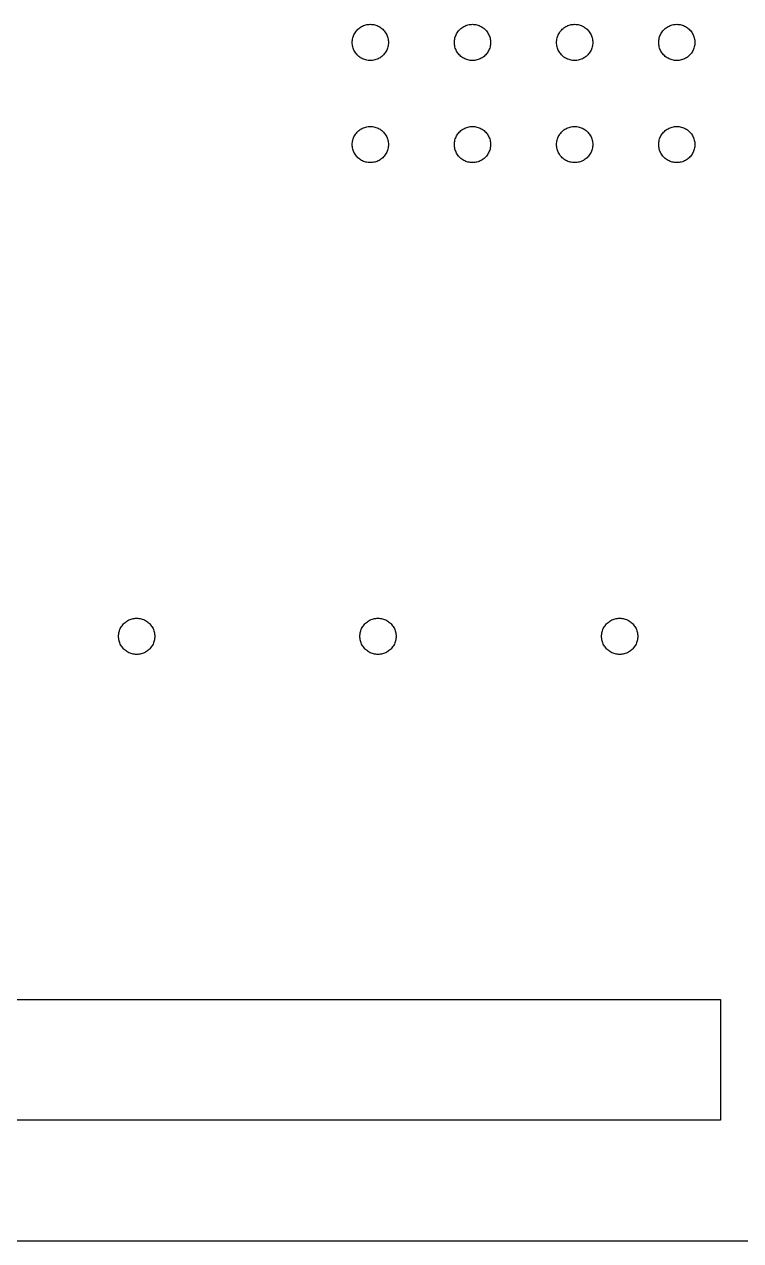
# Model space of a CAD drawing. Header units: metres. Extents: x 0 to 786, y 0 to 155.
# Drawn here: x 340.05 to 357.86, y 0 to 30.25 of the extents above; entities that cross this region are included whole.
import ezdxf

# ---------------------------------------------------------------- set-up
doc = ezdxf.new("R2010")
doc.units = ezdxf.units.M

msp = doc.modelspace()

# ---------------------------------------------------------------- linework, layer by layer
for p, q in [((348.622, 30.2491), (348.65, 30.25)), ((348.65, 30.25), (348.678, 30.2491)), ((351.162, 30.2491), (351.19, 30.25)), ((351.19, 30.25), (351.218, 30.2491)), ((353.702, 30.2491), (353.73, 30.25)), ((353.73, 30.25), (353.758, 30.2491)), ((356.242, 30.2491), (356.27, 30.25)), ((356.27, 30.25), (356.298, 30.2491)), ((348.222, 29.9391), (348.232, 29.9657)), ((348.232, 29.9657), (348.243, 29.9916)), ((348.243, 29.9916), (348.256, 30.0168)), ((348.256, 30.0168), (348.27, 30.0411)), ((348.27, 30.0411), (348.286, 30.0645)), ((348.286, 30.0645), (348.303, 30.0868)), ((348.303, 30.0868), (348.322, 30.108)), ((348.322, 30.108), (348.342, 30.128)), ((348.342, 30.128), (348.363, 30.1467)), ((348.363, 30.1467), (348.385, 30.164)), ((348.385, 30.164), (348.409, 30.1799)), ((348.409, 30.1799), (348.433, 30.1943)), ((348.433, 30.1943), (348.458, 30.2072)), ((348.458, 30.2072), (348.484, 30.2184)), ((348.484, 30.2184), (348.511, 30.228)), ((348.511, 30.228), (348.538, 30.2359)), ((348.538, 30.2359), (348.566, 30.242)), ((348.566, 30.242), (348.594, 30.2464)), ((348.594, 30.2464), (348.622, 30.2491)), ((348.678, 30.2491), (348.706, 30.2464)), ((348.706, 30.2464), (348.734, 30.242)), ((348.734, 30.242), (348.762, 30.2359)), ((348.762, 30.2359), (348.789, 30.228)), ((348.789, 30.228), (348.816, 30.2184)), ((348.816, 30.2184), (348.842, 30.2072)), ((348.842, 30.2072), (348.867, 30.1943)), ((348.867, 30.1943), (348.891, 30.1799)), ((348.891, 30.1799), (348.915, 30.164)), ((348.915, 30.164), (348.937, 30.1467)), ((348.937, 30.1467), (348.958, 30.128)), ((348.958, 30.128), (348.978, 30.108)), ((348.978, 30.108), (348.997, 30.0868)), ((348.997, 30.0868), (349.014, 30.0645)), ((349.014, 30.0645), (349.03, 30.0411)), ((349.03, 30.0411), (349.044, 30.0168)), ((349.044, 30.0168), (349.057, 29.9916)), ((349.057, 29.9916), (349.068, 29.9657)), ((349.068, 29.9657), (349.078, 29.9391)), ((350.762, 29.9391), (350.772, 29.9657)), ((350.772, 29.9657), (350.783, 29.9916)), ((350.783, 29.9916), (350.796, 30.0168)), ((350.796, 30.0168), (350.81, 30.0411)), ((350.81, 30.0411), (350.826, 30.0645)), ((350.826, 30.0645), (350.843, 30.0868)), ((350.843, 30.0868), (350.862, 30.108)), ((350.862, 30.108), (350.882, 30.128)), ((350.882, 30.128), (350.903, 30.1467)), ((350.903, 30.1467), (350.926, 30.164)), ((350.926, 30.164), (350.949, 30.1799)), ((350.949, 30.1799), (350.973, 30.1943)), ((350.973, 30.1943), (350.998, 30.2072)), ((350.998, 30.2072), (351.024, 30.2184)), ((351.024, 30.2184), (351.051, 30.228)), ((351.051, 30.228), (351.078, 30.2359)), ((351.078, 30.2359), (351.106, 30.242)), ((351.106, 30.242), (351.134, 30.2464)), ((351.134, 30.2464), (351.162, 30.2491)), ((351.218, 30.2491), (351.246, 30.2464)), ((351.246, 30.2464), (351.274, 30.242)), ((351.274, 30.242), (351.302, 30.2359)), ((351.302, 30.2359), (351.329, 30.228)), ((351.329, 30.228), (351.356, 30.2184)), ((351.356, 30.2184), (351.382, 30.2072)), ((351.382, 30.2072), (351.407, 30.1943)), ((351.407, 30.1943), (351.431, 30.1799)), ((351.431, 30.1799), (351.455, 30.164)), ((351.455, 30.164), (351.477, 30.1467)), ((351.477, 30.1467), (351.498, 30.128)), ((351.498, 30.128), (351.518, 30.108)), ((351.518, 30.108), (351.537, 30.0868)), ((351.537, 30.0868), (351.554, 30.0645)), ((351.554, 30.0645), (351.57, 30.0411)), ((351.57, 30.0411), (351.584, 30.0168)), ((351.584, 30.0168), (351.597, 29.9916)), ((351.597, 29.9916), (351.608, 29.9657)), ((351.608, 29.9657), (351.618, 29.9391)), ((353.302, 29.9391), (353.312, 29.9657)), ((353.312, 29.9657), (353.323, 29.9916)), ((353.323, 29.9916), (353.336, 30.0168)), ((353.336, 30.0168), (353.35, 30.0411)), ((353.35, 30.0411), (353.366, 30.0645)), ((353.366, 30.0645), (353.383, 30.0868)), ((353.383, 30.0868), (353.402, 30.108)), ((353.402, 30.108), (353.422, 30.128)), ((353.422, 30.128), (353.443, 30.1467)), ((353.443, 30.1467), (353.465, 30.164)), ((353.465, 30.164), (353.489, 30.1799)), ((353.489, 30.1799), (353.513, 30.1943)), ((353.513, 30.1943), (353.538, 30.2072)), ((353.538, 30.2072), (353.564, 30.2184)), ((353.564, 30.2184), (353.591, 30.228)), ((353.591, 30.228), (353.618, 30.2359)), ((353.618, 30.2359), (353.646, 30.242)), ((353.646, 30.242), (353.674, 30.2464)), ((353.674, 30.2464), (353.702, 30.2491)), ((353.758, 30.2491), (353.786, 30.2464)), ((353.786, 30.2464), (353.814, 30.242)), ((353.814, 30.242), (353.842, 30.2359)), ((353.842, 30.2359), (353.869, 30.228)), ((353.869, 30.228), (353.896, 30.2184)), ((353.896, 30.2184), (353.922, 30.2072)), ((353.922, 30.2072), (353.947, 30.1943)), ((353.947, 30.1943), (353.971, 30.1799)), ((353.971, 30.1799), (353.995, 30.164)), ((353.995, 30.164), (354.017, 30.1467)), ((354.017, 30.1467), (354.038, 30.128)), ((354.038, 30.128), (354.058, 30.108)), ((354.058, 30.108), (354.077, 30.0868)), ((354.077, 30.0868), (354.094, 30.0645)), ((354.094, 30.0645), (354.11, 30.0411)), ((354.11, 30.0411), (354.124, 30.0168)), ((354.124, 30.0168), (354.137, 29.9916)), ((354.137, 29.9916), (354.148, 29.9657)), ((354.148, 29.9657), (354.158, 29.9391)), ((355.842, 29.9391), (355.852, 29.9657)), ((355.852, 29.9657), (355.863, 29.9916)), ((355.863, 29.9916), (355.876, 30.0168)), ((355.876, 30.0168), (355.89, 30.0411)), ((355.89, 30.0411), (355.906, 30.0645)), ((355.906, 30.0645), (355.923, 30.0868)), ((355.923, 30.0868), (355.942, 30.108)), ((355.942, 30.108), (355.962, 30.128)), ((355.962, 30.128), (355.983, 30.1467)), ((355.983, 30.1467), (356.005, 30.164)), ((356.005, 30.164), (356.029, 30.1799)), ((356.029, 30.1799), (356.053, 30.1943)), ((356.053, 30.1943), (356.078, 30.2072)), ((356.078, 30.2072), (356.104, 30.2184)), ((356.104, 30.2184), (356.131, 30.228)), ((356.131, 30.228), (356.158, 30.2359)), ((356.158, 30.2359), (356.186, 30.242)), ((356.186, 30.242), (356.214, 30.2464)), ((356.214, 30.2464), (356.242, 30.2491)), ((356.298, 30.2491), (356.326, 30.2464)), ((356.326, 30.2464), (356.354, 30.242)), ((356.354, 30.242), (356.382, 30.2359)), ((356.382, 30.2359), (356.409, 30.228)), ((356.409, 30.228), (356.436, 30.2184)), ((356.436, 30.2184), (356.462, 30.2072)), ((356.462, 30.2072), (356.487, 30.1943)), ((356.487, 30.1943), (356.511, 30.1799)), ((356.511, 30.1799), (356.535, 30.164)), ((356.535, 30.164), (356.557, 30.1467)), ((356.557, 30.1467), (356.578, 30.128)), ((356.578, 30.128), (356.598, 30.108)), ((356.598, 30.108), (356.617, 30.0868)), ((356.617, 30.0868), (356.634, 30.0645)), ((356.634, 30.0645), (356.65, 30.0411)), ((356.65, 30.0411), (356.664, 30.0168)), ((356.664, 30.0168), (356.677, 29.9916)), ((356.677, 29.9916), (356.688, 29.9657)), ((356.688, 29.9657), (356.698, 29.9391)), ((348.2, 29.8), (348.201, 29.8282)), ((348.201, 29.7717), (348.2, 29.8)), ((348.201, 29.8282), (348.204, 29.8564)), ((348.204, 29.7436), (348.201, 29.7717)), ((348.204, 29.8564), (348.208, 29.8843)), ((348.208, 29.7157), (348.204, 29.7436)), ((348.208, 29.8843), (348.214, 29.9119)), ((348.214, 29.6881), (348.208, 29.7157)), ((348.214, 29.9119), (348.222, 29.9391)), ((348.222, 29.6609), (348.214, 29.6881)), ((348.232, 29.6343), (348.222, 29.6609)), ((349.078, 29.6609), (349.068, 29.6343)), ((349.078, 29.9391), (349.086, 29.9119)), ((349.086, 29.6881), (349.078, 29.6609)), ((349.086, 29.9119), (349.092, 29.8843)), ((349.092, 29.7157), (349.086, 29.6881)), ((349.092, 29.8843), (349.096, 29.8564)), ((349.096, 29.7436), (349.092, 29.7157)), ((349.096, 29.8564), (349.099, 29.8282)), ((349.099, 29.7717), (349.096, 29.7436)), ((349.099, 29.8282), (349.1, 29.8)), ((349.1, 29.8), (349.099, 29.7717)), ((350.74, 29.8), (350.741, 29.8282)), ((350.741, 29.7717), (350.74, 29.8)), ((350.741, 29.8282), (350.744, 29.8564)), ((350.744, 29.7436), (350.741, 29.7717)), ((350.744, 29.8564), (350.748, 29.8843)), ((350.748, 29.7157), (350.744, 29.7436)), ((350.748, 29.8843), (350.754, 29.9119)), ((350.754, 29.6881), (350.748, 29.7157)), ((350.754, 29.9119), (350.762, 29.9391)), ((350.762, 29.6609), (350.754, 29.6881)), ((350.772, 29.6343), (350.762, 29.6609)), ((351.618, 29.6609), (351.608, 29.6343)), ((351.618, 29.9391), (351.626, 29.9119)), ((351.626, 29.6881), (351.618, 29.6609)), ((351.626, 29.9119), (351.632, 29.8843)), ((351.632, 29.7157), (351.626, 29.6881)), ((351.632, 29.8843), (351.636, 29.8564)), ((351.636, 29.7436), (351.632, 29.7157)), ((351.636, 29.8564), (351.639, 29.8282)), ((351.639, 29.7717), (351.636, 29.7436)), ((351.639, 29.8282), (351.64, 29.8)), ((351.64, 29.8), (351.639, 29.7717)), ((353.28, 29.8), (353.281, 29.8282)), ((353.281, 29.7717), (353.28, 29.8)), ((353.281, 29.8282), (353.284, 29.8564)), ((353.284, 29.7436), (353.281, 29.7717)), ((353.284, 29.8564), (353.288, 29.8843)), ((353.288, 29.7157), (353.284, 29.7436)), ((353.288, 29.8843), (353.294, 29.9119)), ((353.294, 29.6881), (353.288, 29.7157)), ((353.294, 29.9119), (353.302, 29.9391)), ((353.302, 29.6609), (353.294, 29.6881)), ((353.312, 29.6343), (353.302, 29.6609)), ((354.158, 29.6609), (354.148, 29.6343)), ((354.158, 29.9391), (354.166, 29.9119)), ((354.166, 29.6881), (354.158, 29.6609)), ((354.166, 29.9119), (354.172, 29.8843)), ((354.172, 29.7157), (354.166, 29.6881)), ((354.172, 29.8843), (354.176, 29.8564)), ((354.176, 29.7436), (354.172, 29.7157)), ((354.176, 29.8564), (354.179, 29.8282)), ((354.179, 29.7717), (354.176, 29.7436)), ((354.179, 29.8282), (354.18, 29.8)), ((354.18, 29.8), (354.179, 29.7717)), ((355.82, 29.8), (355.821, 29.8282)), ((355.821, 29.7717), (355.82, 29.8)), ((355.821, 29.8282), (355.824, 29.8564)), ((355.824, 29.7436), (355.821, 29.7717)), ((355.824, 29.8564), (355.828, 29.8843)), ((355.828, 29.7157), (355.824, 29.7436)), ((355.828, 29.8843), (355.834, 29.9119)), ((355.834, 29.6881), (355.828, 29.7157)), ((355.834, 29.9119), (355.842, 29.9391)), ((355.842, 29.6609), (355.834, 29.6881)), ((355.852, 29.6343), (355.842, 29.6609)), ((356.698, 29.6609), (356.688, 29.6343)), ((356.698, 29.9391), (356.706, 29.9119)), ((356.706, 29.6881), (356.698, 29.6609)), ((356.706, 29.9119), (356.712, 29.8843)), ((356.712, 29.7157), (356.706, 29.6881)), ((356.712, 29.8843), (356.716, 29.8564)), ((356.716, 29.7436), (356.712, 29.7157)), ((356.716, 29.8564), (356.719, 29.8282)), ((356.719, 29.7717), (356.716, 29.7436)), ((356.719, 29.8282), (356.72, 29.8)), ((356.72, 29.8), (356.719, 29.7717)), ((348.243, 29.6084), (348.232, 29.6343)), ((348.256, 29.5832), (348.243, 29.6084)), ((348.27, 29.5589), (348.256, 29.5832)), ((348.286, 29.5355), (348.27, 29.5589)), ((348.303, 29.5132), (348.286, 29.5355)), ((348.322, 29.4919), (348.303, 29.5132)), ((348.342, 29.472), (348.322, 29.4919)), ((348.363, 29.4533), (348.342, 29.472)), ((348.385, 29.4359), (348.363, 29.4533)), ((348.409, 29.42), (348.385, 29.4359)), ((348.433, 29.4057), (348.409, 29.42)), ((348.458, 29.3928), (348.433, 29.4057)), ((348.484, 29.3816), (348.458, 29.3928)), ((348.511, 29.372), (348.484, 29.3816)), ((348.538, 29.3641), (348.511, 29.372)), ((348.566, 29.358), (348.538, 29.3641)), ((348.594, 29.3535), (348.566, 29.358)), ((348.622, 29.3509), (348.594, 29.3535)), ((348.65, 29.35), (348.622, 29.3509)), ((348.678, 29.3509), (348.65, 29.35)), ((348.706, 29.3535), (348.678, 29.3509)), ((348.734, 29.358), (348.706, 29.3535)), ((348.762, 29.3641), (348.734, 29.358)), ((348.789, 29.372), (348.762, 29.3641)), ((348.816, 29.3816), (348.789, 29.372)), ((348.842, 29.3928), (348.816, 29.3816)), ((348.867, 29.4057), (348.842, 29.3928)), ((348.891, 29.42), (348.867, 29.4057)), ((348.915, 29.4359), (348.891, 29.42)), ((348.937, 29.4533), (348.915, 29.4359)), ((348.958, 29.472), (348.937, 29.4533)), ((348.978, 29.4919), (348.958, 29.472)), ((348.997, 29.5132), (348.978, 29.4919)), ((349.014, 29.5355), (348.997, 29.5132)), ((349.03, 29.5589), (349.014, 29.5355)), ((349.044, 29.5832), (349.03, 29.5589)), ((349.057, 29.6084), (349.044, 29.5832)), ((349.068, 29.6343), (349.057, 29.6084)), ((350.783, 29.6084), (350.772, 29.6343)), ((350.796, 29.5832), (350.783, 29.6084)), ((350.81, 29.5589), (350.796, 29.5832)), ((350.826, 29.5355), (350.81, 29.5589)), ((350.843, 29.5132), (350.826, 29.5355)), ((350.862, 29.4919), (350.843, 29.5132)), ((350.882, 29.472), (350.862, 29.4919)), ((350.903, 29.4533), (350.882, 29.472)), ((350.926, 29.4359), (350.903, 29.4533)), ((350.949, 29.42), (350.926, 29.4359)), ((350.973, 29.4057), (350.949, 29.42)), ((350.998, 29.3928), (350.973, 29.4057)), ((351.024, 29.3816), (350.998, 29.3928)), ((351.051, 29.372), (351.024, 29.3816)), ((351.078, 29.3641), (351.051, 29.372)), ((351.106, 29.358), (351.078, 29.3641)), ((351.134, 29.3535), (351.106, 29.358)), ((351.162, 29.3509), (351.134, 29.3535)), ((351.19, 29.35), (351.162, 29.3509)), ((351.218, 29.3509), (351.19, 29.35)), ((351.246, 29.3535), (351.218, 29.3509)), ((351.274, 29.358), (351.246, 29.3535)), ((351.302, 29.3641), (351.274, 29.358)), ((351.329, 29.372), (351.302, 29.3641)), ((351.356, 29.3816), (351.329, 29.372)), ((351.382, 29.3928), (351.356, 29.3816)), ((351.407, 29.4057), (351.382, 29.3928)), ((351.431, 29.42), (351.407, 29.4057)), ((351.455, 29.4359), (351.431, 29.42)), ((351.477, 29.4533), (351.455, 29.4359)), ((351.498, 29.472), (351.477, 29.4533)), ((351.518, 29.4919), (351.498, 29.472)), ((351.537, 29.5132), (351.518, 29.4919)), ((351.554, 29.5355), (351.537, 29.5132)), ((351.57, 29.5589), (351.554, 29.5355)), ((351.584, 29.5832), (351.57, 29.5589)), ((351.597, 29.6084), (351.584, 29.5832)), ((351.608, 29.6343), (351.597, 29.6084)), ((353.323, 29.6084), (353.312, 29.6343)), ((353.336, 29.5832), (353.323, 29.6084)), ((353.35, 29.5589), (353.336, 29.5832)), ((353.366, 29.5355), (353.35, 29.5589)), ((353.383, 29.5132), (353.366, 29.5355)), ((353.402, 29.4919), (353.383, 29.5132)), ((353.422, 29.472), (353.402, 29.4919)), ((353.443, 29.4533), (353.422, 29.472)), ((353.465, 29.4359), (353.443, 29.4533)), ((353.489, 29.42), (353.465, 29.4359)), ((353.513, 29.4057), (353.489, 29.42)), ((353.538, 29.3928), (353.513, 29.4057)), ((353.564, 29.3816), (353.538, 29.3928)), ((353.591, 29.372), (353.564, 29.3816)), ((353.618, 29.3641), (353.591, 29.372)), ((353.646, 29.358), (353.618, 29.3641)), ((353.674, 29.3535), (353.646, 29.358)), ((353.702, 29.3509), (353.674, 29.3535)), ((353.73, 29.35), (353.702, 29.3509)), ((353.758, 29.3509), (353.73, 29.35)), ((353.786, 29.3535), (353.758, 29.3509)), ((353.814, 29.358), (353.786, 29.3535)), ((353.842, 29.3641), (353.814, 29.358)), ((353.869, 29.372), (353.842, 29.3641)), ((353.896, 29.3816), (353.869, 29.372)), ((353.922, 29.3928), (353.896, 29.3816)), ((353.947, 29.4057), (353.922, 29.3928)), ((353.971, 29.42), (353.947, 29.4057)), ((353.995, 29.4359), (353.971, 29.42)), ((354.017, 29.4533), (353.995, 29.4359)), ((354.038, 29.472), (354.017, 29.4533)), ((354.058, 29.4919), (354.038, 29.472)), ((354.077, 29.5132), (354.058, 29.4919)), ((354.094, 29.5355), (354.077, 29.5132)), ((354.11, 29.5589), (354.094, 29.5355)), ((354.124, 29.5832), (354.11, 29.5589)), ((354.137, 29.6084), (354.124, 29.5832)), ((354.148, 29.6343), (354.137, 29.6084)), ((355.863, 29.6084), (355.852, 29.6343)), ((355.876, 29.5832), (355.863, 29.6084)), ((355.89, 29.5589), (355.876, 29.5832)), ((355.906, 29.5355), (355.89, 29.5589)), ((355.923, 29.5132), (355.906, 29.5355)), ((355.942, 29.4919), (355.923, 29.5132)), ((355.962, 29.472), (355.942, 29.4919)), ((355.983, 29.4533), (355.962, 29.472)), ((356.005, 29.4359), (355.983, 29.4533)), ((356.029, 29.42), (356.005, 29.4359)), ((356.053, 29.4057), (356.029, 29.42)), ((356.078, 29.3928), (356.053, 29.4057)), ((356.104, 29.3816), (356.078, 29.3928)), ((356.131, 29.372), (356.104, 29.3816)), ((356.158, 29.3641), (356.131, 29.372)), ((356.186, 29.358), (356.158, 29.3641)), ((356.214, 29.3535), (356.186, 29.358)), ((356.242, 29.3509), (356.214, 29.3535)), ((356.27, 29.35), (356.242, 29.3509)), ((356.298, 29.3509), (356.27, 29.35)), ((356.326, 29.3535), (356.298, 29.3509)), ((356.354, 29.358), (356.326, 29.3535)), ((356.382, 29.3641), (356.354, 29.358)), ((356.409, 29.372), (356.382, 29.3641)), ((356.436, 29.3816), (356.409, 29.372)), ((356.462, 29.3928), (356.436, 29.3816)), ((356.487, 29.4057), (356.462, 29.3928)), ((356.511, 29.42), (356.487, 29.4057)), ((356.535, 29.4359), (356.511, 29.42)), ((356.557, 29.4533), (356.535, 29.4359)), ((356.578, 29.472), (356.557, 29.4533)), ((356.598, 29.4919), (356.578, 29.472)), ((356.617, 29.5132), (356.598, 29.4919)), ((356.634, 29.5355), (356.617, 29.5132)), ((356.65, 29.5589), (356.634, 29.5355)), ((356.664, 29.5832), (356.65, 29.5589)), ((356.677, 29.6084), (356.664, 29.5832)), ((356.688, 29.6343), (356.677, 29.6084)), ((348.286, 27.5245), (348.303, 27.5468)), ((348.303, 27.5468), (348.322, 27.568)), ((348.322, 27.568), (348.342, 27.588)), ((348.342, 27.588), (348.363, 27.6067)), ((348.363, 27.6067), (348.385, 27.6241)), ((348.385, 27.6241), (348.409, 27.6399)), ((348.409, 27.6399), (348.433, 27.6543)), ((348.433, 27.6543), (348.458, 27.6672)), ((348.458, 27.6672), (348.484, 27.6784)), ((348.484, 27.6784), (348.511, 27.688)), ((348.511, 27.688), (348.538, 27.6959)), ((348.538, 27.6959), (348.566, 27.702)), ((348.566, 27.702), (348.594, 27.7065)), ((348.594, 27.7065), (348.622, 27.7091)), ((348.622, 27.7091), (348.65, 27.71)), ((348.65, 27.71), (348.678, 27.7091)), ((348.678, 27.7091), (348.706, 27.7065)), ((348.706, 27.7065), (348.734, 27.702)), ((348.734, 27.702), (348.762, 27.6959)), ((348.762, 27.6959), (348.789, 27.688)), ((348.789, 27.688), (348.816, 27.6784)), ((348.816, 27.6784), (348.842, 27.6672)), ((348.842, 27.6672), (348.867, 27.6543)), ((348.867, 27.6543), (348.891, 27.6399)), ((348.891, 27.6399), (348.915, 27.6241)), ((348.915, 27.6241), (348.937, 27.6067)), ((348.937, 27.6067), (348.958, 27.588)), ((348.958, 27.588), (348.978, 27.568)), ((348.978, 27.568), (348.997, 27.5468)), ((348.997, 27.5468), (349.014, 27.5245)), ((350.826, 27.5245), (350.843, 27.5468)), ((350.843, 27.5468), (350.862, 27.568)), ((350.862, 27.568), (350.882, 27.588)), ((350.882, 27.588), (350.903, 27.6067)), ((350.903, 27.6067), (350.926, 27.6241)), ((350.926, 27.6241), (350.949, 27.6399)), ((350.949, 27.6399), (350.973, 27.6543)), ((350.973, 27.6543), (350.998, 27.6672)), ((350.998, 27.6672), (351.024, 27.6784)), ((351.024, 27.6784), (351.051, 27.688)), ((351.051, 27.688), (351.078, 27.6959)), ((351.078, 27.6959), (351.106, 27.702)), ((351.106, 27.702), (351.134, 27.7065)), ((351.134, 27.7065), (351.162, 27.7091)), ((351.162, 27.7091), (351.19, 27.71)), ((351.19, 27.71), (351.218, 27.7091)), ((351.218, 27.7091), (351.246, 27.7065)), ((351.246, 27.7065), (351.274, 27.702)), ((351.274, 27.702), (351.302, 27.6959)), ((351.302, 27.6959), (351.329, 27.688)), ((351.329, 27.688), (351.356, 27.6784)), ((351.356, 27.6784), (351.382, 27.6672)), ((351.382, 27.6672), (351.407, 27.6543)), ((351.407, 27.6543), (351.431, 27.6399)), ((351.431, 27.6399), (351.455, 27.6241)), ((351.455, 27.6241), (351.477, 27.6067)), ((351.477, 27.6067), (351.498, 27.588)), ((351.498, 27.588), (351.518, 27.568)), ((351.518, 27.568), (351.537, 27.5468)), ((351.537, 27.5468), (351.554, 27.5245)), ((353.366, 27.5245), (353.383, 27.5468)), ((353.383, 27.5468), (353.402, 27.568)), ((353.402, 27.568), (353.422, 27.588)), ((353.422, 27.588), (353.443, 27.6067)), ((353.443, 27.6067), (353.465, 27.6241)), ((353.465, 27.6241), (353.489, 27.6399)), ((353.489, 27.6399), (353.513, 27.6543)), ((353.513, 27.6543), (353.538, 27.6672)), ((353.538, 27.6672), (353.564, 27.6784)), ((353.564, 27.6784), (353.591, 27.688)), ((353.591, 27.688), (353.618, 27.6959)), ((353.618, 27.6959), (353.646, 27.702)), ((353.646, 27.702), (353.674, 27.7065)), ((353.674, 27.7065), (353.702, 27.7091)), ((353.702, 27.7091), (353.73, 27.71)), ((353.73, 27.71), (353.758, 27.7091)), ((353.758, 27.7091), (353.786, 27.7065)), ((353.786, 27.7065), (353.814, 27.702)), ((353.814, 27.702), (353.842, 27.6959)), ((353.842, 27.6959), (353.869, 27.688)), ((353.869, 27.688), (353.896, 27.6784)), ((353.896, 27.6784), (353.922, 27.6672)), ((353.922, 27.6672), (353.947, 27.6543)), ((353.947, 27.6543), (353.971, 27.6399)), ((353.971, 27.6399), (353.995, 27.6241)), ((353.995, 27.6241), (354.017, 27.6067)), ((354.017, 27.6067), (354.038, 27.588)), ((354.038, 27.588), (354.058, 27.568)), ((354.058, 27.568), (354.077, 27.5468)), ((354.077, 27.5468), (354.094, 27.5245)), ((355.906, 27.5245), (355.923, 27.5468)), ((355.923, 27.5468), (355.942, 27.568)), ((355.942, 27.568), (355.962, 27.588)), ((355.962, 27.588), (355.983, 27.6067)), ((355.983, 27.6067), (356.005, 27.6241)), ((356.005, 27.6241), (356.029, 27.6399)), ((356.029, 27.6399), (356.053, 27.6543)), ((356.053, 27.6543), (356.078, 27.6672)), ((356.078, 27.6672), (356.104, 27.6784)), ((356.104, 27.6784), (356.131, 27.688)), ((356.131, 27.688), (356.158, 27.6959)), ((356.158, 27.6959), (356.186, 27.702)), ((356.186, 27.702), (356.214, 27.7065)), ((356.214, 27.7065), (356.242, 27.7091)), ((356.242, 27.7091), (356.27, 27.71)), ((356.27, 27.71), (356.298, 27.7091)), ((356.298, 27.7091), (356.326, 27.7065)), ((356.326, 27.7065), (356.354, 27.702)), ((356.354, 27.702), (356.382, 27.6959)), ((356.382, 27.6959), (356.409, 27.688)), ((356.409, 27.688), (356.436, 27.6784)), ((356.436, 27.6784), (356.462, 27.6672)), ((356.462, 27.6672), (356.487, 27.6543)), ((356.487, 27.6543), (356.511, 27.6399)), ((356.511, 27.6399), (356.535, 27.6241)), ((356.535, 27.6241), (356.557, 27.6067)), ((356.557, 27.6067), (356.578, 27.588)), ((356.578, 27.588), (356.598, 27.568)), ((356.598, 27.568), (356.617, 27.5468)), ((356.617, 27.5468), (356.634, 27.5245)), ((348.2, 27.26), (348.201, 27.2883)), ((348.201, 27.2317), (348.2, 27.26)), ((348.201, 27.2883), (348.204, 27.3164)), ((348.204, 27.2036), (348.201, 27.2317)), ((348.204, 27.3164), (348.208, 27.3443)), ((348.208, 27.3443), (348.214, 27.3719)), ((348.214, 27.3719), (348.222, 27.399)), ((348.222, 27.399), (348.232, 27.4256)), ((348.232, 27.4256), (348.243, 27.4516)), ((348.243, 27.4516), (348.256, 27.4768)), ((348.256, 27.4768), (348.27, 27.5011)), ((348.27, 27.5011), (348.286, 27.5245)), ((349.014, 27.5245), (349.03, 27.5011)), ((349.03, 27.5011), (349.044, 27.4768)), ((349.044, 27.4768), (349.057, 27.4516)), ((349.057, 27.4516), (349.068, 27.4256)), ((349.068, 27.4256), (349.078, 27.399)), ((349.078, 27.399), (349.086, 27.3719)), ((349.086, 27.3719), (349.092, 27.3443)), ((349.092, 27.3443), (349.096, 27.3164)), ((349.096, 27.3164), (349.099, 27.2883)), ((349.099, 27.2317), (349.096, 27.2036)), ((349.099, 27.2883), (349.1, 27.26)), ((349.1, 27.26), (349.099, 27.2317)), ((350.74, 27.26), (350.741, 27.2883)), ((350.741, 27.2317), (350.74, 27.26)), ((350.741, 27.2883), (350.744, 27.3164)), ((350.744, 27.2036), (350.741, 27.2317)), ((350.744, 27.3164), (350.748, 27.3443)), ((350.748, 27.3443), (350.754, 27.3719)), ((350.754, 27.3719), (350.762, 27.399)), ((350.762, 27.399), (350.772, 27.4256)), ((350.772, 27.4256), (350.783, 27.4516)), ((350.783, 27.4516), (350.796, 27.4768)), ((350.796, 27.4768), (350.81, 27.5011)), ((350.81, 27.5011), (350.826, 27.5245)), ((351.554, 27.5245), (351.57, 27.5011)), ((351.57, 27.5011), (351.584, 27.4768)), ((351.584, 27.4768), (351.597, 27.4516)), ((351.597, 27.4516), (351.608, 27.4256)), ((351.608, 27.4256), (351.618, 27.399)), ((351.618, 27.399), (351.626, 27.3719)), ((351.626, 27.3719), (351.632, 27.3443)), ((351.632, 27.3443), (351.636, 27.3164)), ((351.636, 27.3164), (351.639, 27.2883)), ((351.639, 27.2317), (351.636, 27.2036)), ((351.639, 27.2883), (351.64, 27.26)), ((351.64, 27.26), (351.639, 27.2317)), ((353.28, 27.26), (353.281, 27.2883)), ((353.281, 27.2317), (353.28, 27.26)), ((353.281, 27.2883), (353.284, 27.3164)), ((353.284, 27.2036), (353.281, 27.2317)), ((353.284, 27.3164), (353.288, 27.3443)), ((353.288, 27.3443), (353.294, 27.3719)), ((353.294, 27.3719), (353.302, 27.399)), ((353.302, 27.399), (353.312, 27.4256)), ((353.312, 27.4256), (353.323, 27.4516)), ((353.323, 27.4516), (353.336, 27.4768)), ((353.336, 27.4768), (353.35, 27.5011)), ((353.35, 27.5011), (353.366, 27.5245)), ((354.094, 27.5245), (354.11, 27.5011)), ((354.11, 27.5011), (354.124, 27.4768)), ((354.124, 27.4768), (354.137, 27.4516)), ((354.137, 27.4516), (354.148, 27.4256)), ((354.148, 27.4256), (354.158, 27.399)), ((354.158, 27.399), (354.166, 27.3719)), ((354.166, 27.3719), (354.172, 27.3443)), ((354.172, 27.3443), (354.176, 27.3164)), ((354.176, 27.3164), (354.179, 27.2883)), ((354.179, 27.2317), (354.176, 27.2036)), ((354.179, 27.2883), (354.18, 27.26)), ((354.18, 27.26), (354.179, 27.2317)), ((355.82, 27.26), (355.821, 27.2883)), ((355.821, 27.2317), (355.82, 27.26)), ((355.821, 27.2883), (355.824, 27.3164)), ((355.824, 27.2036), (355.821, 27.2317)), ((355.824, 27.3164), (355.828, 27.3443)), ((355.828, 27.3443), (355.834, 27.3719)), ((355.834, 27.3719), (355.842, 27.399)), ((355.842, 27.399), (355.852, 27.4256)), ((355.852, 27.4256), (355.863, 27.4516)), ((355.863, 27.4516), (355.876, 27.4768)), ((355.876, 27.4768), (355.89, 27.5011)), ((355.89, 27.5011), (355.906, 27.5245)), ((356.634, 27.5245), (356.65, 27.5011)), ((356.65, 27.5011), (356.664, 27.4768)), ((356.664, 27.4768), (356.677, 27.4516)), ((356.677, 27.4516), (356.688, 27.4256)), ((356.688, 27.4256), (356.698, 27.399)), ((356.698, 27.399), (356.706, 27.3719)), ((356.706, 27.3719), (356.712, 27.3443)), ((356.712, 27.3443), (356.716, 27.3164)), ((356.716, 27.3164), (356.719, 27.2883)), ((356.719, 27.2317), (356.716, 27.2036)), ((356.719, 27.2883), (356.72, 27.26)), ((356.72, 27.26), (356.719, 27.2317)), ((348.208, 27.1757), (348.204, 27.2036)), ((348.214, 27.1481), (348.208, 27.1757)), ((348.222, 27.1209), (348.214, 27.1481)), ((348.232, 27.0943), (348.222, 27.1209)), ((348.243, 27.0684), (348.232, 27.0943)), ((348.256, 27.0432), (348.243, 27.0684)), ((348.27, 27.0189), (348.256, 27.0432)), ((348.286, 26.9955), (348.27, 27.0189)), ((348.303, 26.9731), (348.286, 26.9955)), ((348.322, 26.952), (348.303, 26.9731)), ((348.342, 26.932), (348.322, 26.952)), ((348.363, 26.9133), (348.342, 26.932)), ((348.958, 26.932), (348.937, 26.9133)), ((348.978, 26.952), (348.958, 26.932)), ((348.997, 26.9731), (348.978, 26.952)), ((349.014, 26.9955), (348.997, 26.9731)), ((349.03, 27.0189), (349.014, 26.9955)), ((349.044, 27.0432), (349.03, 27.0189)), ((349.057, 27.0684), (349.044, 27.0432)), ((349.068, 27.0943), (349.057, 27.0684)), ((349.078, 27.1209), (349.068, 27.0943)), ((349.086, 27.1481), (349.078, 27.1209)), ((349.092, 27.1757), (349.086, 27.1481)), ((349.096, 27.2036), (349.092, 27.1757)), ((350.748, 27.1757), (350.744, 27.2036)), ((350.754, 27.1481), (350.748, 27.1757)), ((350.762, 27.1209), (350.754, 27.1481)), ((350.772, 27.0943), (350.762, 27.1209)), ((350.783, 27.0684), (350.772, 27.0943)), ((350.796, 27.0432), (350.783, 27.0684)), ((350.81, 27.0189), (350.796, 27.0432)), ((350.826, 26.9955), (350.81, 27.0189)), ((350.843, 26.9731), (350.826, 26.9955)), ((350.862, 26.952), (350.843, 26.9731)), ((350.882, 26.932), (350.862, 26.952)), ((350.903, 26.9133), (350.882, 26.932)), ((351.498, 26.932), (351.477, 26.9133)), ((351.518, 26.952), (351.498, 26.932)), ((351.537, 26.9731), (351.518, 26.952)), ((351.554, 26.9955), (351.537, 26.9731)), ((351.57, 27.0189), (351.554, 26.9955)), ((351.584, 27.0432), (351.57, 27.0189)), ((351.597, 27.0684), (351.584, 27.0432)), ((351.608, 27.0943), (351.597, 27.0684)), ((351.618, 27.1209), (351.608, 27.0943)), ((351.626, 27.1481), (351.618, 27.1209)), ((351.632, 27.1757), (351.626, 27.1481)), ((351.636, 27.2036), (351.632, 27.1757)), ((353.288, 27.1757), (353.284, 27.2036)), ((353.294, 27.1481), (353.288, 27.1757)), ((353.302, 27.1209), (353.294, 27.1481)), ((353.312, 27.0943), (353.302, 27.1209)), ((353.323, 27.0684), (353.312, 27.0943)), ((353.336, 27.0432), (353.323, 27.0684)), ((353.35, 27.0189), (353.336, 27.0432)), ((353.366, 26.9955), (353.35, 27.0189)), ((353.383, 26.9731), (353.366, 26.9955)), ((353.402, 26.952), (353.383, 26.9731)), ((353.422, 26.932), (353.402, 26.952)), ((353.443, 26.9133), (353.422, 26.932)), ((354.038, 26.932), (354.017, 26.9133)), ((354.058, 26.952), (354.038, 26.932)), ((354.077, 26.9731), (354.058, 26.952)), ((354.094, 26.9955), (354.077, 26.9731)), ((354.11, 27.0189), (354.094, 26.9955)), ((354.124, 27.0432), (354.11, 27.0189)), ((354.137, 27.0684), (354.124, 27.0432)), ((354.148, 27.0943), (354.137, 27.0684)), ((354.158, 27.1209), (354.148, 27.0943)), ((354.166, 27.1481), (354.158, 27.1209)), ((354.172, 27.1757), (354.166, 27.1481)), ((354.176, 27.2036), (354.172, 27.1757)), ((355.828, 27.1757), (355.824, 27.2036)), ((355.834, 27.1481), (355.828, 27.1757)), ((355.842, 27.1209), (355.834, 27.1481)), ((355.852, 27.0943), (355.842, 27.1209)), ((355.863, 27.0684), (355.852, 27.0943)), ((355.876, 27.0432), (355.863, 27.0684)), ((355.89, 27.0189), (355.876, 27.0432)), ((355.906, 26.9955), (355.89, 27.0189)), ((355.923, 26.9731), (355.906, 26.9955)), ((355.942, 26.952), (355.923, 26.9731)), ((355.962, 26.932), (355.942, 26.952)), ((355.983, 26.9133), (355.962, 26.932)), ((356.578, 26.932), (356.557, 26.9133)), ((356.598, 26.952), (356.578, 26.932)), ((356.617, 26.9731), (356.598, 26.952)), ((356.634, 26.9955), (356.617, 26.9731)), ((356.65, 27.0189), (356.634, 26.9955)), ((356.664, 27.0432), (356.65, 27.0189)), ((356.677, 27.0684), (356.664, 27.0432)), ((356.688, 27.0943), (356.677, 27.0684)), ((356.698, 27.1209), (356.688, 27.0943)), ((356.706, 27.1481), (356.698, 27.1209)), ((356.712, 27.1757), (356.706, 27.1481)), ((356.716, 27.2036), (356.712, 27.1757)), ((348.385, 26.8959), (348.363, 26.9133)), ((348.409, 26.8801), (348.385, 26.8959)), ((348.433, 26.8657), (348.409, 26.8801)), ((348.458, 26.8528), (348.433, 26.8657)), ((348.484, 26.8416), (348.458, 26.8528)), ((348.511, 26.832), (348.484, 26.8416)), ((348.538, 26.8241), (348.511, 26.832)), ((348.566, 26.818), (348.538, 26.8241)), ((348.594, 26.8135), (348.566, 26.818)), ((348.622, 26.8109), (348.594, 26.8135)), ((348.65, 26.81), (348.622, 26.8109)), ((348.678, 26.8109), (348.65, 26.81)), ((348.706, 26.8135), (348.678, 26.8109)), ((348.734, 26.818), (348.706, 26.8135)), ((348.762, 26.8241), (348.734, 26.818)), ((348.789, 26.832), (348.762, 26.8241)), ((348.816, 26.8416), (348.789, 26.832)), ((348.842, 26.8528), (348.816, 26.8416)), ((348.867, 26.8657), (348.842, 26.8528)), ((348.891, 26.8801), (348.867, 26.8657)), ((348.915, 26.8959), (348.891, 26.8801)), ((348.937, 26.9133), (348.915, 26.8959)), ((350.926, 26.8959), (350.903, 26.9133)), ((350.949, 26.8801), (350.926, 26.8959)), ((350.973, 26.8657), (350.949, 26.8801)), ((350.998, 26.8528), (350.973, 26.8657)), ((351.024, 26.8416), (350.998, 26.8528)), ((351.051, 26.832), (351.024, 26.8416)), ((351.078, 26.8241), (351.051, 26.832)), ((351.106, 26.818), (351.078, 26.8241)), ((351.134, 26.8135), (351.106, 26.818)), ((351.162, 26.8109), (351.134, 26.8135)), ((351.19, 26.81), (351.162, 26.8109)), ((351.218, 26.8109), (351.19, 26.81)), ((351.246, 26.8135), (351.218, 26.8109)), ((351.274, 26.818), (351.246, 26.8135)), ((351.302, 26.8241), (351.274, 26.818)), ((351.329, 26.832), (351.302, 26.8241)), ((351.356, 26.8416), (351.329, 26.832)), ((351.382, 26.8528), (351.356, 26.8416)), ((351.407, 26.8657), (351.382, 26.8528)), ((351.431, 26.8801), (351.407, 26.8657)), ((351.455, 26.8959), (351.431, 26.8801)), ((351.477, 26.9133), (351.455, 26.8959)), ((353.465, 26.8959), (353.443, 26.9133)), ((353.489, 26.8801), (353.465, 26.8959)), ((353.513, 26.8657), (353.489, 26.8801)), ((353.538, 26.8528), (353.513, 26.8657)), ((353.564, 26.8416), (353.538, 26.8528)), ((353.591, 26.832), (353.564, 26.8416)), ((353.618, 26.8241), (353.591, 26.832)), ((353.646, 26.818), (353.618, 26.8241)), ((353.674, 26.8135), (353.646, 26.818)), ((353.702, 26.8109), (353.674, 26.8135)), ((353.73, 26.81), (353.702, 26.8109)), ((353.758, 26.8109), (353.73, 26.81)), ((353.786, 26.8135), (353.758, 26.8109)), ((353.814, 26.818), (353.786, 26.8135)), ((353.842, 26.8241), (353.814, 26.818)), ((353.869, 26.832), (353.842, 26.8241)), ((353.896, 26.8416), (353.869, 26.832)), ((353.922, 26.8528), (353.896, 26.8416)), ((353.947, 26.8657), (353.922, 26.8528)), ((353.971, 26.8801), (353.947, 26.8657)), ((353.995, 26.8959), (353.971, 26.8801)), ((354.017, 26.9133), (353.995, 26.8959)), ((356.005, 26.8959), (355.983, 26.9133)), ((356.029, 26.8801), (356.005, 26.8959)), ((356.053, 26.8657), (356.029, 26.8801)), ((356.078, 26.8528), (356.053, 26.8657)), ((356.104, 26.8416), (356.078, 26.8528)), ((356.131, 26.832), (356.104, 26.8416)), ((356.158, 26.8241), (356.131, 26.832)), ((356.186, 26.818), (356.158, 26.8241)), ((356.214, 26.8135), (356.186, 26.818)), ((356.242, 26.8109), (356.214, 26.8135)), ((356.27, 26.81), (356.242, 26.8109)), ((356.298, 26.8109), (356.27, 26.81)), ((356.326, 26.8135), (356.298, 26.8109)), ((356.354, 26.818), (356.326, 26.8135)), ((356.382, 26.8241), (356.354, 26.818)), ((356.409, 26.832), (356.382, 26.8241)), ((356.436, 26.8416), (356.409, 26.832)), ((356.462, 26.8528), (356.436, 26.8416)), ((356.487, 26.8657), (356.462, 26.8528)), ((356.511, 26.8801), (356.487, 26.8657)), ((356.535, 26.8959), (356.511, 26.8801)), ((356.557, 26.9133), (356.535, 26.8959)), ((342.623, 15.4243), (342.648, 15.4372)), ((342.648, 15.4372), (342.674, 15.4484)), ((342.674, 15.4484), (342.701, 15.458)), ((342.701, 15.458), (342.728, 15.4659)), ((342.728, 15.4659), (342.756, 15.472)), ((342.756, 15.472), (342.784, 15.4764)), ((342.784, 15.4764), (342.812, 15.4791)), ((342.812, 15.4791), (342.84, 15.48)), ((342.84, 15.48), (342.868, 15.4791)), ((342.868, 15.4791), (342.896, 15.4764)), ((342.896, 15.4764), (342.924, 15.472)), ((342.924, 15.472), (342.952, 15.4659)), ((342.952, 15.4659), (342.979, 15.458)), ((342.979, 15.458), (343.006, 15.4484)), ((343.006, 15.4484), (343.032, 15.4372)), ((343.032, 15.4372), (343.057, 15.4243)), ((348.623, 15.4243), (348.648, 15.4372)), ((348.648, 15.4372), (348.674, 15.4484)), ((348.674, 15.4484), (348.701, 15.458)), ((348.701, 15.458), (348.728, 15.4659)), ((348.728, 15.4659), (348.756, 15.472)), ((348.756, 15.472), (348.784, 15.4764)), ((348.784, 15.4764), (348.812, 15.4791)), ((348.812, 15.4791), (348.84, 15.48)), ((348.84, 15.48), (348.868, 15.4791)), ((348.868, 15.4791), (348.896, 15.4764)), ((348.896, 15.4764), (348.924, 15.472)), ((348.924, 15.472), (348.952, 15.4659)), ((348.952, 15.4659), (348.979, 15.458)), ((348.979, 15.458), (349.006, 15.4484)), ((349.006, 15.4484), (349.032, 15.4372)), ((349.032, 15.4372), (349.057, 15.4243)), ((354.633, 15.4243), (354.658, 15.4372)), ((354.658, 15.4372), (354.684, 15.4484)), ((354.684, 15.4484), (354.711, 15.458)), ((354.711, 15.458), (354.738, 15.4659)), ((354.738, 15.4659), (354.766, 15.472)), ((354.766, 15.472), (354.794, 15.4764)), ((354.794, 15.4764), (354.822, 15.4791)), ((354.822, 15.4791), (354.85, 15.48)), ((354.85, 15.48), (354.878, 15.4791)), ((354.878, 15.4791), (354.906, 15.4764)), ((354.906, 15.4764), (354.934, 15.472)), ((354.934, 15.472), (354.962, 15.4659)), ((354.962, 15.4659), (354.989, 15.458)), ((354.989, 15.458), (355.016, 15.4484)), ((355.016, 15.4484), (355.042, 15.4372)), ((355.042, 15.4372), (355.067, 15.4243)), ((342.398, 15.1143), (342.404, 15.1419)), ((342.404, 15.1419), (342.412, 15.1691)), ((342.412, 15.1691), (342.422, 15.1956)), ((342.422, 15.1956), (342.433, 15.2216)), ((342.433, 15.2216), (342.446, 15.2468)), ((342.446, 15.2468), (342.46, 15.2711)), ((342.46, 15.2711), (342.476, 15.2945)), ((342.476, 15.2945), (342.493, 15.3168)), ((342.493, 15.3168), (342.512, 15.338)), ((342.512, 15.338), (342.532, 15.358)), ((342.532, 15.358), (342.553, 15.3767)), ((342.553, 15.3767), (342.576, 15.394)), ((342.576, 15.394), (342.599, 15.4099)), ((342.599, 15.4099), (342.623, 15.4243)), ((343.057, 15.4243), (343.081, 15.4099)), ((343.081, 15.4099), (343.105, 15.394)), ((343.105, 15.394), (343.127, 15.3767)), ((343.127, 15.3767), (343.148, 15.358)), ((343.148, 15.358), (343.168, 15.338)), ((343.168, 15.338), (343.187, 15.3168)), ((343.187, 15.3168), (343.204, 15.2945)), ((343.204, 15.2945), (343.22, 15.2711)), ((343.22, 15.2711), (343.234, 15.2468)), ((343.234, 15.2468), (343.247, 15.2216)), ((343.247, 15.2216), (343.258, 15.1956)), ((343.258, 15.1956), (343.268, 15.1691)), ((343.268, 15.1691), (343.276, 15.1419)), ((343.276, 15.1419), (343.282, 15.1143)), ((348.398, 15.1143), (348.404, 15.1419)), ((348.404, 15.1419), (348.412, 15.1691)), ((348.412, 15.1691), (348.422, 15.1956)), ((348.422, 15.1956), (348.433, 15.2216)), ((348.433, 15.2216), (348.446, 15.2468)), ((348.446, 15.2468), (348.46, 15.2711)), ((348.46, 15.2711), (348.476, 15.2945)), ((348.476, 15.2945), (348.493, 15.3168)), ((348.493, 15.3168), (348.512, 15.338)), ((348.512, 15.338), (348.532, 15.358)), ((348.532, 15.358), (348.553, 15.3767)), ((348.553, 15.3767), (348.576, 15.394)), ((348.576, 15.394), (348.599, 15.4099)), ((348.599, 15.4099), (348.623, 15.4243)), ((349.057, 15.4243), (349.081, 15.4099)), ((349.081, 15.4099), (349.105, 15.394)), ((349.105, 15.394), (349.127, 15.3767)), ((349.127, 15.3767), (349.148, 15.358)), ((349.148, 15.358), (349.168, 15.338)), ((349.168, 15.338), (349.187, 15.3168)), ((349.187, 15.3168), (349.204, 15.2945)), ((349.204, 15.2945), (349.22, 15.2711)), ((349.22, 15.2711), (349.234, 15.2468)), ((349.234, 15.2468), (349.247, 15.2216)), ((349.247, 15.2216), (349.258, 15.1956)), ((349.258, 15.1956), (349.268, 15.1691)), ((349.268, 15.1691), (349.276, 15.1419)), ((349.276, 15.1419), (349.282, 15.1143)), ((354.408, 15.1143), (354.414, 15.1419)), ((354.414, 15.1419), (354.422, 15.1691)), ((354.422, 15.1691), (354.432, 15.1956)), ((354.432, 15.1956), (354.443, 15.2216)), ((354.443, 15.2216), (354.456, 15.2468)), ((354.456, 15.2468), (354.47, 15.2711)), ((354.47, 15.2711), (354.486, 15.2945)), ((354.486, 15.2945), (354.503, 15.3168)), ((354.503, 15.3168), (354.522, 15.338)), ((354.522, 15.338), (354.542, 15.358)), ((354.542, 15.358), (354.563, 15.3767)), ((354.563, 15.3767), (354.585, 15.394)), ((354.585, 15.394), (354.609, 15.4099)), ((354.609, 15.4099), (354.633, 15.4243)), ((355.067, 15.4243), (355.091, 15.4099)), ((355.091, 15.4099), (355.115, 15.394)), ((355.115, 15.394), (355.137, 15.3767)), ((355.137, 15.3767), (355.158, 15.358)), ((355.158, 15.358), (355.178, 15.338)), ((355.178, 15.338), (355.197, 15.3168)), ((355.197, 15.3168), (355.214, 15.2945)), ((355.214, 15.2945), (355.23, 15.2711)), ((355.23, 15.2711), (355.244, 15.2468)), ((355.244, 15.2468), (355.257, 15.2216)), ((355.257, 15.2216), (355.268, 15.1956)), ((355.268, 15.1956), (355.278, 15.1691)), ((355.278, 15.1691), (355.286, 15.1419)), ((355.286, 15.1419), (355.292, 15.1143)), ((342.39, 15.03), (342.391, 15.0582)), ((342.391, 15.0017), (342.39, 15.03)), ((342.391, 15.0582), (342.394, 15.0864)), ((342.394, 14.9736), (342.391, 15.0017)), ((342.394, 15.0864), (342.398, 15.1143)), ((342.398, 14.9457), (342.394, 14.9736)), ((342.404, 14.9181), (342.398, 14.9457)), ((342.412, 14.8909), (342.404, 14.9181)), ((342.422, 14.8643), (342.412, 14.8909)), ((342.433, 14.8384), (342.422, 14.8643)), ((342.446, 14.8132), (342.433, 14.8384)), ((343.247, 14.8384), (343.234, 14.8132)), ((343.258, 14.8643), (343.247, 14.8384)), ((343.268, 14.8909), (343.258, 14.8643)), ((343.276, 14.9181), (343.268, 14.8909)), ((343.282, 14.9457), (343.276, 14.9181)), ((343.282, 15.1143), (343.286, 15.0864)), ((343.286, 14.9736), (343.282, 14.9457)), ((343.286, 15.0864), (343.289, 15.0582)), ((343.289, 15.0017), (343.286, 14.9736)), ((343.289, 15.0582), (343.29, 15.03)), ((343.29, 15.03), (343.289, 15.0017)), ((348.39, 15.03), (348.391, 15.0582)), ((348.391, 15.0017), (348.39, 15.03)), ((348.391, 15.0582), (348.394, 15.0864)), ((348.394, 14.9736), (348.391, 15.0017)), ((348.394, 15.0864), (348.398, 15.1143)), ((348.398, 14.9457), (348.394, 14.9736)), ((348.404, 14.9181), (348.398, 14.9457)), ((348.412, 14.8909), (348.404, 14.9181)), ((348.422, 14.8643), (348.412, 14.8909)), ((348.433, 14.8384), (348.422, 14.8643)), ((348.446, 14.8132), (348.433, 14.8384)), ((349.247, 14.8384), (349.234, 14.8132)), ((349.258, 14.8643), (349.247, 14.8384)), ((349.268, 14.8909), (349.258, 14.8643)), ((349.276, 14.9181), (349.268, 14.8909)), ((349.282, 14.9457), (349.276, 14.9181)), ((349.282, 15.1143), (349.286, 15.0864)), ((349.286, 14.9736), (349.282, 14.9457)), ((349.286, 15.0864), (349.289, 15.0582)), ((349.289, 15.0017), (349.286, 14.9736)), ((349.289, 15.0582), (349.29, 15.03)), ((349.29, 15.03), (349.289, 15.0017)), ((354.4, 15.03), (354.401, 15.0582)), ((354.401, 15.0017), (354.4, 15.03)), ((354.401, 15.0582), (354.404, 15.0864)), ((354.404, 14.9736), (354.401, 15.0017)), ((354.404, 15.0864), (354.408, 15.1143)), ((354.408, 14.9457), (354.404, 14.9736)), ((354.414, 14.9181), (354.408, 14.9457)), ((354.422, 14.8909), (354.414, 14.9181)), ((354.432, 14.8643), (354.422, 14.8909)), ((354.443, 14.8384), (354.432, 14.8643)), ((354.456, 14.8132), (354.443, 14.8384)), ((355.257, 14.8384), (355.244, 14.8132)), ((355.268, 14.8643), (355.257, 14.8384)), ((355.278, 14.8909), (355.268, 14.8643)), ((355.286, 14.9181), (355.278, 14.8909)), ((355.292, 14.9457), (355.286, 14.9181)), ((355.292, 15.1143), (355.296, 15.0864)), ((355.296, 14.9736), (355.292, 14.9457)), ((355.296, 15.0864), (355.299, 15.0582)), ((355.299, 15.0017), (355.296, 14.9736)), ((355.299, 15.0582), (355.3, 15.03)), ((355.3, 15.03), (355.299, 15.0017)), ((342.46, 14.7889), (342.446, 14.8132)), ((342.476, 14.7655), (342.46, 14.7889)), ((342.493, 14.7431), (342.476, 14.7655)), ((342.512, 14.7219), (342.493, 14.7431)), ((342.532, 14.702), (342.512, 14.7219)), ((342.553, 14.6833), (342.532, 14.702)), ((342.576, 14.6659), (342.553, 14.6833)), ((342.599, 14.65), (342.576, 14.6659)), ((342.623, 14.6357), (342.599, 14.65)), ((342.648, 14.6228), (342.623, 14.6357)), ((342.674, 14.6116), (342.648, 14.6228)), ((342.701, 14.602), (342.674, 14.6116)), ((342.728, 14.5941), (342.701, 14.602)), ((342.756, 14.588), (342.728, 14.5941)), ((342.784, 14.5835), (342.756, 14.588)), ((342.812, 14.5809), (342.784, 14.5835)), ((342.84, 14.58), (342.812, 14.5809)), ((342.868, 14.5809), (342.84, 14.58)), ((342.896, 14.5835), (342.868, 14.5809)), ((342.924, 14.588), (342.896, 14.5835)), ((342.952, 14.5941), (342.924, 14.588)), ((342.979, 14.602), (342.952, 14.5941)), ((343.006, 14.6116), (342.979, 14.602)), ((343.032, 14.6228), (343.006, 14.6116)), ((343.057, 14.6357), (343.032, 14.6228)), ((343.081, 14.65), (343.057, 14.6357)), ((343.105, 14.6659), (343.081, 14.65)), ((343.127, 14.6833), (343.105, 14.6659)), ((343.148, 14.702), (343.127, 14.6833)), ((343.168, 14.7219), (343.148, 14.702)), ((343.187, 14.7431), (343.168, 14.7219)), ((343.204, 14.7655), (343.187, 14.7431)), ((343.22, 14.7889), (343.204, 14.7655)), ((343.234, 14.8132), (343.22, 14.7889)), ((348.46, 14.7889), (348.446, 14.8132)), ((348.476, 14.7655), (348.46, 14.7889)), ((348.493, 14.7431), (348.476, 14.7655)), ((348.512, 14.7219), (348.493, 14.7431)), ((348.532, 14.702), (348.512, 14.7219)), ((348.553, 14.6833), (348.532, 14.702)), ((348.576, 14.6659), (348.553, 14.6833)), ((348.599, 14.65), (348.576, 14.6659)), ((348.623, 14.6357), (348.599, 14.65)), ((348.648, 14.6228), (348.623, 14.6357)), ((348.674, 14.6116), (348.648, 14.6228)), ((348.701, 14.602), (348.674, 14.6116)), ((348.728, 14.5941), (348.701, 14.602)), ((348.756, 14.588), (348.728, 14.5941)), ((348.784, 14.5835), (348.756, 14.588)), ((348.812, 14.5809), (348.784, 14.5835)), ((348.84, 14.58), (348.812, 14.5809)), ((348.868, 14.5809), (348.84, 14.58)), ((348.896, 14.5835), (348.868, 14.5809)), ((348.924, 14.588), (348.896, 14.5835)), ((348.952, 14.5941), (348.924, 14.588)), ((348.979, 14.602), (348.952, 14.5941)), ((349.006, 14.6116), (348.979, 14.602)), ((349.032, 14.6228), (349.006, 14.6116)), ((349.057, 14.6357), (349.032, 14.6228)), ((349.081, 14.65), (349.057, 14.6357)), ((349.105, 14.6659), (349.081, 14.65)), ((349.127, 14.6833), (349.105, 14.6659)), ((349.148, 14.702), (349.127, 14.6833)), ((349.168, 14.7219), (349.148, 14.702)), ((349.187, 14.7431), (349.168, 14.7219)), ((349.204, 14.7655), (349.187, 14.7431)), ((349.22, 14.7889), (349.204, 14.7655)), ((349.234, 14.8132), (349.22, 14.7889)), ((354.47, 14.7889), (354.456, 14.8132)), ((354.486, 14.7655), (354.47, 14.7889)), ((354.503, 14.7431), (354.486, 14.7655)), ((354.522, 14.7219), (354.503, 14.7431)), ((354.542, 14.702), (354.522, 14.7219)), ((354.563, 14.6833), (354.542, 14.702)), ((354.585, 14.6659), (354.563, 14.6833)), ((354.609, 14.65), (354.585, 14.6659)), ((354.633, 14.6357), (354.609, 14.65)), ((354.658, 14.6228), (354.633, 14.6357)), ((354.684, 14.6116), (354.658, 14.6228)), ((354.711, 14.602), (354.684, 14.6116)), ((354.738, 14.5941), (354.711, 14.602)), ((354.766, 14.588), (354.738, 14.5941)), ((354.794, 14.5835), (354.766, 14.588)), ((354.822, 14.5809), (354.794, 14.5835)), ((354.85, 14.58), (354.822, 14.5809)), ((354.878, 14.5809), (354.85, 14.58)), ((354.906, 14.5835), (354.878, 14.5809)), ((354.934, 14.588), (354.906, 14.5835)), ((354.962, 14.5941), (354.934, 14.588)), ((354.989, 14.602), (354.962, 14.5941)), ((355.016, 14.6116), (354.989, 14.602)), ((355.042, 14.6228), (355.016, 14.6116)), ((355.067, 14.6357), (355.042, 14.6228)), ((355.091, 14.65), (355.067, 14.6357)), ((355.115, 14.6659), (355.091, 14.65)), ((355.137, 14.6833), (355.115, 14.6659)), ((355.158, 14.702), (355.137, 14.6833)), ((355.178, 14.7219), (355.158, 14.702)), ((355.197, 14.7431), (355.178, 14.7219)), ((355.214, 14.7655), (355.197, 14.7431)), ((355.23, 14.7889), (355.214, 14.7655)), ((355.244, 14.8132), (355.23, 14.7889)), ((326.733, 6), (357.357, 6)), ((357.357, 6), (357.357, 3)), ((357.357, 3), (326.733, 3)), ((297.61, 0), (386.48, 0))]:
    msp.add_line(p, q)

doc.saveas('drawing.dxf')
